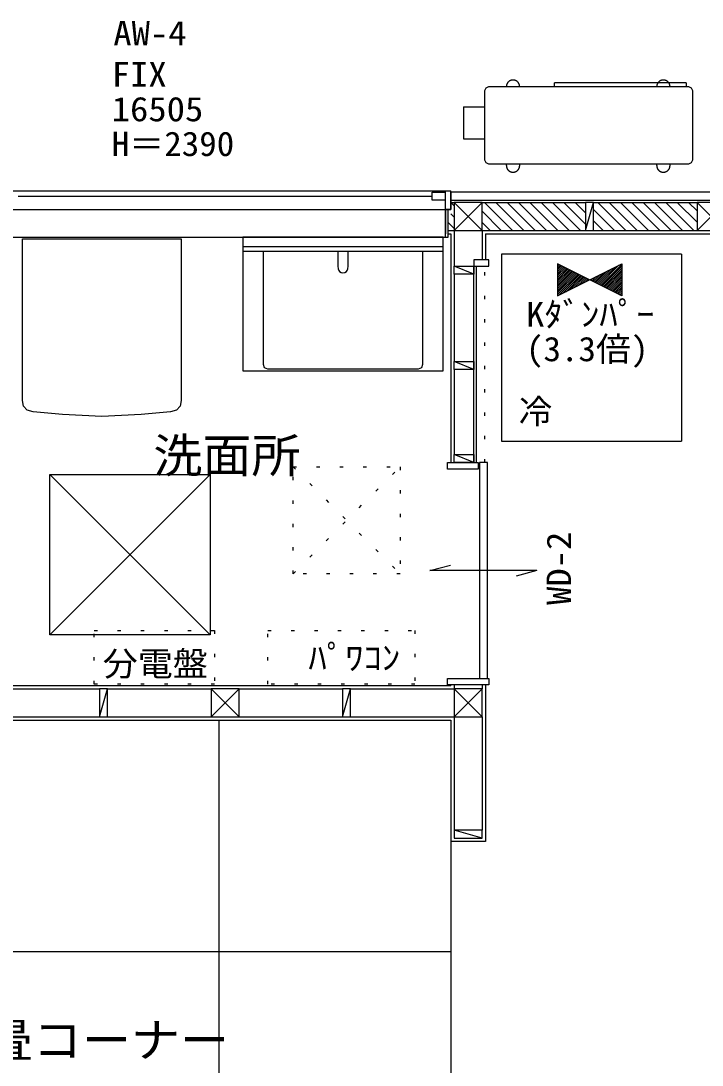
# Model space of a CAD drawing. Units: millimetres at full size, sheet at 1:50. Extents: x -8065 to 1202, y -4689 to 4303.
# Drawn here: x -5139 to -2588, y 297 to 4206 of the extents above; entities that cross this region are included whole.
import ezdxf
from ezdxf.enums import TextEntityAlignment as Align

# ---------------------------------------------------------------- set-up
doc = ezdxf.new("R2010")
doc.units = ezdxf.units.MM
doc.header["$LTSCALE"] = 50
doc.linetypes.add('DOTTED', pattern=[1.75, 0.25, -1.5])
for name, color, linetype, lineweight in [('0-2_柱', 3, 'Continuous', 20), ('0-3_仕上', 3, 'Continuous', 20), ('0-4_下地', 2, 'Continuous', 5), ('0-5_建具', 3, 'Continuous', 20), ('0-6_住設', 2, 'Continuous', 5), ('0-8_造作', 4, 'Continuous', 5), ('0-A_文字', 2, 'Continuous', 5), ('0-B_ハッチ', 1, 'Continuous', 9), ('0-D_ﾚｲﾔ 14', 2, 'Continuous', 5), ('0-E_ﾚｲﾔ 15', 4, 'Continuous', 5), ('0-F_補助線', 4, 'Continuous', 5)]:
    doc.layers.add(name, color=color, linetype=linetype, lineweight=lineweight)
doc.layers.add('0-9_寸法', color=5, linetype='Continuous')
doc.styles.add('ＭＳ ゴシック', font='')
doc.styles.get('ＭＳ ゴシック').set_extended_font_data('MS Gothic')

msp = doc.modelspace()

# ---------------------------------------------------------------- linework, layer by layer
at = {"layer": '0-2_柱'}
for points in [[(-3517.14, 3526.13), (-3517.14, 3421.13), (-3412.14, 3421.13), (-3412.14, 3526.13)], [(-2607.14, 3526.13), (-2607.14, 3421.13), (-2502.14, 3421.13), (-2502.14, 3526.13)], [(-4427.14, 1706.13), (-4427.14, 1601.13), (-4322.14, 1601.13), (-4322.14, 1706.13)], [(-3517.14, 1706.13), (-3517.14, 1601.13), (-3412.14, 1601.13), (-3412.14, 1706.13)]]:
    msp.add_lwpolyline(points, close=True, dxfattribs=at)
at = {"layer": '0-3_仕上'}
for p, q in [((-3529.64, 3566.13), (-3464.64, 3566.13)), ((-3464.64, 3566.13), (-2554.64, 3566.13)), ((-3539.64, 3408.63), (-3529.64, 3408.63)), ((-3529.64, 3408.63), (-3529.64, 2552.13)), ((-3399.64, 3408.63), (-3399.64, 3311.73)), ((-3399.64, 3408.63), (-2554.64, 3408.63)), ((-3529.64, 1744.73), (-3529.64, 1744.63)), ((-3529.64, 1720.63), (-3529.64, 1718.63)), ((-3399.64, 1720.63), (-3399.64, 1653.63)), ((-5219.64, 1718.63), (-4374.64, 1718.63)), ((-4374.64, 1718.63), (-3529.64, 1718.63)), ((-3399.64, 1653.63), (-3399.64, 1133.63)), ((-5284.64, 1588.63), (-4374.64, 1588.63)), ((-4374.64, 1588.63), (-3529.64, 1588.63)), ((-3529.64, 1588.63), (-3529.64, 1133.63)), ((-3399.64, 1133.63), (-3529.64, 1133.63))]:
    msp.add_line(p, q, dxfattribs=at)
at = {"layer": '0-4_下地'}
for p, q in [((-3529.64, 3535.13), (-3464.64, 3535.13)), ((-3529.64, 3526.13), (-3517.14, 3526.13)), ((-3464.64, 3535.13), (-2554.64, 3535.13)), ((-3412.14, 3526.13), (-3024.64, 3526.13)), ((-2994.64, 3526.13), (-2607.14, 3526.13)), ((-3539.64, 3421.13), (-3517.14, 3421.13)), ((-3517.14, 3421.13), (-3517.14, 3287.63)), ((-3412.14, 3421.13), (-3412.14, 3311.73)), ((-3412.14, 3421.13), (-3024.64, 3421.13)), ((-2994.64, 3421.13), (-2607.14, 3421.13)), ((-3517.14, 3257.63), (-3517.14, 2930.38)), ((-3517.14, 2900.38), (-3517.14, 2582.13)), ((-3517.14, 1744.73), (-3517.14, 1744.63)), ((-3517.14, 1720.63), (-3517.14, 1706.13)), ((-3412.14, 1720.63), (-3412.14, 1706.13)), ((-5232.14, 1706.13), (-4844.64, 1706.13)), ((-4814.64, 1706.13), (-4427.14, 1706.13)), ((-4322.14, 1706.13), (-3934.64, 1706.13)), ((-3904.64, 1706.13), (-3517.14, 1706.13)), ((-5232.14, 1601.13), (-4844.64, 1601.13)), ((-4814.64, 1601.13), (-4427.14, 1601.13)), ((-4322.14, 1601.13), (-3934.64, 1601.13)), ((-3904.64, 1601.13), (-3517.14, 1601.13)), ((-3517.14, 1601.13), (-3517.14, 1176.13)), ((-3412.14, 1601.13), (-3412.14, 1176.13))]:
    msp.add_line(p, q, dxfattribs=at)
at = {"layer": '0-4_下地', "color": 3, "lineweight": 20}
for points in [[(-3024.64, 3526.13), (-3024.64, 3421.13), (-2994.64, 3421.13), (-2994.64, 3526.13)], [(-4844.64, 1706.13), (-4844.64, 1601.13), (-4814.64, 1601.13), (-4814.64, 1706.13)], [(-3934.64, 1706.13), (-3934.64, 1601.13), (-3904.64, 1601.13), (-3904.64, 1706.13)], [(-3517.14, 1146.13), (-3412.14, 1146.13), (-3412.14, 1176.13), (-3517.14, 1176.13)]]:
    msp.add_lwpolyline(points, close=True, dxfattribs=at)
at = {"layer": '0-5_建具', "color": 2, "lineweight": 5}
for p, q in [((-5199.64, 3569.13), (-3549.64, 3569.13)), ((-3529.64, 3566.13), (-3529.64, 3557.13)), ((-5199.64, 3499.13), (-3549.64, 3499.13)), ((-5209.64, 3396.63), (-3539.64, 3396.63)), ((-3443.64, 2552.13), (-3443.64, 3287.63))]:
    msp.add_line(p, q, dxfattribs=at)
at = {"layer": '0-5_建具'}
for p, q in [((-3599.64, 3564.13), (-3549.64, 3564.13)), ((-3549.64, 3569.13), (-3529.64, 3569.13)), ((-3549.64, 3396.63), (-3549.64, 3569.13)), ((-3529.64, 3499.13), (-3529.64, 3569.13)), ((-3529.64, 3566.13), (-3529.64, 3499.13)), ((-5149.64, 3549.13), (-3599.64, 3549.13)), ((-3549.64, 3499.13), (-3529.64, 3499.13)), ((-3529.64, 3499.13), (-3549.64, 3499.13)), ((-3549.64, 3499.13), (-3549.64, 3408.63)), ((-3517.14, 3257.63), (-3517.14, 3287.63)), ((-3517.14, 3287.63), (-3443.64, 3287.63)), ((-3443.64, 3287.63), (-3443.64, 3257.63)), ((-3433.64, 2552.13), (-3433.64, 3287.63)), ((-3387.64, 3287.63), (-3387.64, 3311.63)), ((-3443.64, 3257.63), (-3517.14, 3257.63)), ((-3517.14, 2900.38), (-3517.14, 2930.38)), ((-3517.14, 2930.38), (-3443.64, 2930.38)), ((-3443.64, 2900.38), (-3517.14, 2900.38)), ((-3443.64, 2930.38), (-3443.64, 2900.38)), ((-3541.64, 2528.13), (-3541.64, 2552.13)), ((-3541.64, 2552.13), (-3427.64, 2552.13)), ((-3392.64, 2552.13), (-3422.64, 2552.13)), ((-3422.64, 2552.13), (-3422.64, 1744.63)), ((-3392.64, 1744.63), (-3392.64, 2552.13)), ((-3541.64, 1720.63), (-3541.64, 1744.63)), ((-3387.64, 1720.63), (-3541.64, 1720.63))]:
    msp.add_line(p, q, dxfattribs=at)
at = {"layer": '0-5_建具', "color": 4, "lineweight": 5}
for p, q in [((-3443.64, 3257.63), (-3517.14, 3287.63)), ((-3443.64, 2900.38), (-3517.14, 2930.38)), ((-3443.64, 2552.13), (-3517.14, 2582.13))]:
    msp.add_line(p, q, dxfattribs=at)
at = {"layer": '0-5_建具', "linetype": 'DOTTED'}
msp.add_line((-3402.64, 2552.13), (-3402.64, 3287.63), dxfattribs=at)
at = {"layer": '0-5_建具', "color": 5, "lineweight": 13}
for p, q in [((-3607.64, 2148.38), (-3530.37, 2169.08)), ((-3207.64, 2148.38), (-3607.64, 2148.38)), ((-3207.64, 2148.38), (-3284.92, 2127.67))]:
    msp.add_line(p, q, dxfattribs=at)
at = {"layer": '0-5_建具'}
for points in [[(-3549.64, 3534.13), (-3599.64, 3534.13), (-3599.64, 3564.13)], [(-3549.64, 3396.63), (-3539.64, 3396.63), (-3539.64, 3499.13)], [(-3387.64, 3311.63), (-3443.64, 3311.63), (-3443.64, 3287.63), (-3387.64, 3287.63)], [(-3443.64, 2552.13), (-3517.14, 2552.13), (-3517.14, 2582.13)], [(-3517.14, 2582.13), (-3443.64, 2582.13), (-3443.64, 2552.13)], [(-3427.64, 2552.13), (-3427.64, 2528.13), (-3541.64, 2528.13)], [(-3541.64, 1744.63), (-3387.64, 1744.63), (-3387.64, 1720.63)]]:
    msp.add_lwpolyline(points, dxfattribs=at)
at = {"layer": '0-6_住設'}
for p, q in [((-4308.22, 3360.8), (-3558.22, 3360.8)), ((-4308.22, 3343.63), (-3558.22, 3343.63)), ((-2665.09, 3331.97), (-2665.09, 2631.97)), ((-3340.09, 2631.97), (-2665.09, 2631.97))]:
    msp.add_line(p, q, dxfattribs=at)
for points in [[(-5133.71, 3390.01), (-4538.71, 3390.01), (-4538.71, 2785.01), (-4542.71, 2763.01), (-4556.71, 2749.01), (-4578.71, 2742.01), (-4688.71, 2732.01), (-4835.71, 2725.01), (-4983.71, 2732.01), (-5093.71, 2742.01), (-5115.71, 2749.01), (-5129.71, 2763.01), (-5133.71, 2785.01)], [(-3558.22, 3396.13), (-4308.22, 3396.13), (-4308.22, 2896.13), (-3558.22, 2896.13)]]:
    msp.add_lwpolyline(points, close=True, dxfattribs=at)
for points in [[(-4232.05, 3343.63), (-4232.05, 2921.09), (-4228.71, 2908.42), (-4215.75, 2903.35), (-3650.68, 2903.35), (-3637.72, 2908.42), (-3634.38, 2921.09), (-3634.38, 3343.63)], [(-3952.35, 3343.63), (-3952.35, 3287.67), (-3951.38, 3277.77), (-3948.7, 3271.75), (-3945.95, 3267.87), (-3940.33, 3263.76), (-3933.22, 3262.28), (-3926.11, 3263.76), (-3920.48, 3267.87), (-3917.73, 3271.75), (-3915.05, 3277.77), (-3914.08, 3287.67), (-3914.08, 3343.63)], [(-2665.09, 3331.97), (-3340.09, 3331.97), (-3340.09, 2631.97)]]:
    msp.add_lwpolyline(points, dxfattribs=at)
at = {"layer": '0-6_住設', "color": 5, "linetype": 'DOTTED', "lineweight": 13}
for points in [[(-4864.64, 1923.63), (-4414.64, 1923.63), (-4414.64, 1723.63), (-4864.64, 1723.63)], [(-4214.64, 1923.63), (-3664.64, 1923.63), (-3664.64, 1723.63), (-4214.64, 1723.63)]]:
    msp.add_lwpolyline(points, close=True, dxfattribs=at)
at = {"layer": '0-8_造作'}
for p, q in [((-3529.64, 3525.62), (-3517.14, 3513.12)), ((-3402.87, 3526.13), (-3297.87, 3421.13)), ((-3360.44, 3526.13), (-3255.44, 3421.13)), ((-3318.02, 3526.13), (-3213.02, 3421.13)), ((-3275.59, 3526.13), (-3170.59, 3421.13)), ((-3233.16, 3526.13), (-3128.16, 3421.13)), ((-3190.74, 3526.13), (-3085.74, 3421.13)), ((-3148.31, 3526.13), (-3043.31, 3421.13)), ((-3105.88, 3526.13), (-3024.64, 3444.89)), ((-3063.46, 3526.13), (-3024.64, 3487.31)), ((-2978.6, 3526.13), (-2873.6, 3421.13)), ((-2936.18, 3526.13), (-2831.18, 3421.13)), ((-2893.75, 3526.13), (-2788.75, 3421.13)), ((-2851.33, 3526.13), (-2746.33, 3421.13)), ((-2808.9, 3526.13), (-2703.9, 3421.13)), ((-2766.47, 3526.13), (-2661.47, 3421.13)), ((-2724.05, 3526.13), (-2619.05, 3421.13)), ((-2681.62, 3526.13), (-2607.14, 3451.65)), ((-2639.19, 3526.13), (-2607.14, 3494.08)), ((-3529.64, 3483.2), (-3517.14, 3470.7)), ((-3412.14, 3492.98), (-3340.29, 3421.13)), ((-2994.64, 3499.74), (-2916.03, 3421.13)), ((-3539.64, 3450.77), (-3517.14, 3428.27)), ((-3412.14, 3450.55), (-3382.72, 3421.13)), ((-2994.64, 3457.31), (-2958.46, 3421.13)), ((-3539.64, 3421.13), (-3517.14, 3421.13)), ((-3412.14, 3421.13), (-3024.64, 3421.13)), ((-2994.64, 3421.13), (-2607.14, 3421.13))]:
    msp.add_line(p, q, dxfattribs=at)
at = {"layer": '0-A_文字'}
for p, q in [((-3123.84, 3293.23), (-3129.64, 3287.43)), ((-3119.13, 3290.87), (-3129.64, 3280.36)), ((-3114.41, 3288.51), (-3129.64, 3273.29)), ((-3109.7, 3286.16), (-3129.64, 3266.22)), ((-3104.99, 3283.8), (-3129.64, 3259.14)), ((-2913.83, 3284.03), (-2977.71, 3220.16)), ((-2899.69, 3291.1), (-2972.99, 3217.8)), ((-2968.28, 3215.45), (-2889.64, 3294.08)), ((-2963.56, 3213.09), (-2889.64, 3287.01)), ((-3100.27, 3281.44), (-3129.64, 3252.07)), ((-3095.56, 3279.09), (-3129.64, 3245)), ((-3090.84, 3276.73), (-3129.64, 3237.93)), ((-3086.13, 3274.37), (-3129.64, 3230.86)), ((-3081.42, 3272.02), (-3129.64, 3223.79)), ((-3076.7, 3269.66), (-3129.64, 3216.72)), ((-3071.99, 3267.3), (-3129.64, 3209.65)), ((-3067.27, 3264.94), (-3129.64, 3202.58)), ((-3062.56, 3262.59), (-3129.64, 3195.5)), ((-3057.84, 3260.23), (-3129.64, 3188.43)), ((-3053.13, 3257.87), (-3129.64, 3181.36)), ((-3125.97, 3177.97), (-3048.42, 3255.52)), ((-3111.82, 3185.04), (-3043.7, 3253.16)), ((-3097.68, 3192.11), (-3038.99, 3250.8)), ((-3083.54, 3199.18), (-3034.27, 3248.45)), ((-3069.4, 3206.25), (-3029.56, 3246.09)), ((-2984.55, 3248.68), (-3001.28, 3231.95)), ((-2970.4, 3255.75), (-2996.56, 3229.59)), ((-2956.26, 3262.82), (-2991.85, 3227.23)), ((-2942.12, 3269.89), (-2987.13, 3224.88)), ((-2927.98, 3276.96), (-2982.42, 3222.52)), ((-2958.85, 3210.73), (-2889.64, 3279.94)), ((-2954.14, 3208.38), (-2889.64, 3272.87)), ((-2949.42, 3206.02), (-2889.64, 3265.8)), ((-2944.71, 3203.66), (-2889.64, 3258.73)), ((-2939.99, 3201.3), (-2889.64, 3251.66)), ((-2935.28, 3198.95), (-2889.64, 3244.59)), ((-3055.26, 3213.32), (-3024.85, 3243.73)), ((-3041.11, 3220.39), (-3020.13, 3241.37)), ((-3026.97, 3227.46), (-3015.42, 3239.02)), ((-2998.69, 3241.61), (-3005.99, 3234.3)), ((-2930.57, 3196.59), (-2889.64, 3237.51)), ((-2925.85, 3194.23), (-2889.64, 3230.44)), ((-2921.14, 3191.88), (-2889.64, 3223.37)), ((-2916.42, 3189.52), (-2889.64, 3216.3)), ((-2911.71, 3187.16), (-2889.64, 3209.23)), ((-2907, 3184.81), (-2889.64, 3202.16)), ((-2902.28, 3182.45), (-2889.64, 3195.09)), ((-2897.57, 3180.09), (-2889.64, 3188.02)), ((-5030.48, 2507.8), (-4430.48, 1907.8)), ((-5030.48, 1907.8), (-4430.48, 2507.8))]:
    msp.add_line(p, q, dxfattribs=at)
at = {"layer": '0-A_文字', "linetype": 'DOTTED'}
for p, q in [((-4119.64, 2536.13), (-3719.64, 2136.13)), ((-4119.64, 2136.13), (-3719.64, 2536.13))]:
    msp.add_line(p, q, dxfattribs=at)
at = {"layer": '0-A_文字'}
for points in [[(-3129.64, 3296.13), (-3129.64, 3176.13), (-2889.64, 3296.13), (-2889.64, 3176.13)], [(-5030.48, 2507.8), (-4430.48, 2507.8), (-4430.48, 1907.8), (-5030.48, 1907.8)]]:
    msp.add_lwpolyline(points, close=True, dxfattribs=at)
at = {"layer": '0-A_文字', "linetype": 'DOTTED'}
msp.add_lwpolyline([(-4119.64, 2536.13), (-3719.64, 2536.13), (-3719.64, 2136.13), (-4119.64, 2136.13)], close=True, dxfattribs=at)
at = {"layer": '0-B_ハッチ'}
for p, q in [((-3024.64, 3421.13), (-2994.64, 3526.13)), ((-4844.64, 1601.13), (-4814.64, 1706.13)), ((-3934.64, 1601.13), (-3904.64, 1706.13)), ((-3412.14, 1146.13), (-3517.14, 1176.13))]:
    msp.add_line(p, q, dxfattribs=at)
at = {"layer": '0-D_ﾚｲﾔ 14'}
for p, q in [((-2638.55, 3959.13), (-3388.55, 3959.13)), ((-3296.19, 3984.13), (-3296.91, 3984.13)), ((-2648.55, 3974.13), (-3141.55, 3974.13)), ((-3141.55, 3959.13), (-3141.55, 3974.13)), ((-2648.55, 3974.13), (-2648.55, 3959.13)), ((-3481.55, 3884.13), (-3481.55, 3764.13)), ((-3481.55, 3884.13), (-3403.55, 3884.13)), ((-3481.55, 3764.13), (-3403.55, 3764.13)), ((-3321.55, 3664.13), (-3321.55, 3670.13)), ((-3296.91, 3639.13), (-3296.19, 3639.13)), ((-3271.56, 3663.41), (-3271.56, 3670.13)), ((-2758.55, 3664.13), (-2758.55, 3670.13)), ((-2708.56, 3663.41), (-2708.56, 3670.13))]:
    msp.add_line(p, q, dxfattribs=at)
for points in [[(-3388.55, 3959.13), (-3398.55, 3954.13), (-3403.55, 3944.13)], [(-3319.25, 3969.6), (-3319.54, 3968.95), (-3319.82, 3968.28), (-3320.07, 3967.6), (-3320.3, 3966.92), (-3320.52, 3966.24), (-3320.71, 3965.54), (-3320.89, 3964.84), (-3321.04, 3964.14), (-3321.18, 3963.43), (-3321.29, 3962.72), (-3321.38, 3962), (-3321.46, 3961.29), (-3321.51, 3960.57), (-3321.54, 3959.85), (-3321.55, 3959.13)], [(-3296.91, 3984.13), (-3297.63, 3984.11), (-3298.35, 3984.06), (-3299.07, 3984), (-3299.78, 3983.92), (-3300.5, 3983.82), (-3301.21, 3983.69), (-3301.91, 3983.55), (-3302.61, 3983.38), (-3303.31, 3983.2), (-3304, 3982.99), (-3304.69, 3982.77), (-3305.36, 3982.52), (-3306.03, 3982.26), (-3306.7, 3981.98), (-3307.35, 3981.68), (-3308, 3981.35), (-3308.63, 3981.02), (-3309.26, 3980.66), (-3309.87, 3980.28), (-3310.48, 3979.89), (-3311.07, 3979.48), (-3311.65, 3979.05), (-3312.22, 3978.61), (-3312.77, 3978.15), (-3313.31, 3977.68), (-3313.84, 3977.18), (-3314.36, 3976.68), (-3314.85, 3976.16), (-3315.34, 3975.62), (-3315.8, 3975.08), (-3316.26, 3974.51), (-3316.69, 3973.94), (-3317.11, 3973.35), (-3317.51, 3972.75), (-3317.9, 3972.15), (-3318.26, 3971.52), (-3318.61, 3970.89), (-3318.94, 3970.25), (-3319.25, 3969.6)], [(-3285.75, 3981.68), (-3286.4, 3981.98), (-3287.07, 3982.26), (-3287.74, 3982.52), (-3288.42, 3982.77), (-3289.1, 3982.99), (-3289.79, 3983.2), (-3290.49, 3983.38), (-3291.19, 3983.55), (-3291.89, 3983.69), (-3292.6, 3983.82), (-3293.32, 3983.92), (-3294.03, 3984), (-3294.75, 3984.06), (-3295.47, 3984.11), (-3296.19, 3984.13)], [(-3271.55, 3959.13), (-3271.56, 3959.85), (-3271.59, 3960.57), (-3271.64, 3961.29), (-3271.72, 3962), (-3271.81, 3962.72), (-3271.92, 3963.43), (-3272.06, 3964.14), (-3272.21, 3964.84), (-3272.39, 3965.54), (-3272.58, 3966.24), (-3272.8, 3966.92), (-3273.03, 3967.6), (-3273.29, 3968.28), (-3273.56, 3968.95), (-3273.85, 3969.6), (-3274.16, 3970.25), (-3274.49, 3970.89), (-3274.84, 3971.52), (-3275.21, 3972.15), (-3275.59, 3972.75), (-3275.99, 3973.35), (-3276.41, 3973.94), (-3276.85, 3974.51), (-3277.3, 3975.08), (-3277.76, 3975.62), (-3278.25, 3976.16), (-3278.75, 3976.68), (-3279.26, 3977.18), (-3279.79, 3977.68), (-3280.33, 3978.15), (-3280.88, 3978.61), (-3281.45, 3979.05), (-3282.03, 3979.48), (-3282.62, 3979.89), (-3283.23, 3980.28), (-3283.84, 3980.66), (-3284.47, 3981.02), (-3285.1, 3981.35), (-3285.75, 3981.68)], [(-2756.25, 3969.6), (-2756.54, 3968.95), (-2756.82, 3968.28), (-2757.07, 3967.6), (-2757.3, 3966.92), (-2757.52, 3966.24), (-2757.71, 3965.54), (-2757.89, 3964.84), (-2758.04, 3964.14), (-2758.18, 3963.43), (-2758.29, 3962.72), (-2758.38, 3962), (-2758.46, 3961.29), (-2758.51, 3960.57), (-2758.54, 3959.85), (-2758.55, 3959.13)], [(-2733.91, 3984.13), (-2734.63, 3984.11), (-2735.35, 3984.06), (-2736.07, 3984), (-2736.78, 3983.92), (-2737.5, 3983.82), (-2738.21, 3983.69), (-2738.91, 3983.55), (-2739.61, 3983.38), (-2740.31, 3983.2), (-2741, 3982.99), (-2741.69, 3982.77), (-2742.36, 3982.52), (-2743.03, 3982.26), (-2743.7, 3981.98), (-2744.35, 3981.68), (-2745, 3981.35), (-2745.63, 3981.02), (-2746.26, 3980.66), (-2746.87, 3980.28), (-2747.48, 3979.89), (-2748.07, 3979.48), (-2748.65, 3979.05), (-2749.22, 3978.61), (-2749.77, 3978.15), (-2750.31, 3977.68), (-2750.84, 3977.18), (-2751.36, 3976.68), (-2751.85, 3976.16), (-2752.34, 3975.62), (-2752.8, 3975.08), (-2753.26, 3974.51), (-2753.69, 3973.94), (-2754.11, 3973.35), (-2754.51, 3972.75), (-2754.9, 3972.15), (-2755.26, 3971.52), (-2755.61, 3970.89), (-2755.94, 3970.25), (-2756.25, 3969.6)], [(-2722.75, 3981.68), (-2723.4, 3981.98), (-2724.07, 3982.26), (-2724.74, 3982.52), (-2725.42, 3982.77), (-2726.1, 3982.99), (-2726.79, 3983.2), (-2727.49, 3983.38), (-2728.19, 3983.55), (-2728.89, 3983.69), (-2729.6, 3983.82), (-2730.32, 3983.92), (-2731.03, 3984), (-2731.75, 3984.06), (-2732.47, 3984.11), (-2733.19, 3984.13), (-2733.91, 3984.13)], [(-2708.55, 3959.13), (-2708.56, 3959.85), (-2708.59, 3960.57), (-2708.64, 3961.29), (-2708.72, 3962), (-2708.81, 3962.72), (-2708.92, 3963.43), (-2709.06, 3964.14), (-2709.21, 3964.84), (-2709.39, 3965.54), (-2709.58, 3966.24), (-2709.8, 3966.92), (-2710.03, 3967.6), (-2710.29, 3968.28), (-2710.56, 3968.95), (-2710.85, 3969.6), (-2711.16, 3970.25), (-2711.49, 3970.89), (-2711.84, 3971.52), (-2712.21, 3972.15), (-2712.59, 3972.75), (-2712.99, 3973.35), (-2713.41, 3973.94), (-2713.85, 3974.51), (-2714.3, 3975.08), (-2714.76, 3975.62), (-2715.25, 3976.16), (-2715.75, 3976.68), (-2716.26, 3977.18), (-2716.79, 3977.68), (-2717.33, 3978.15), (-2717.88, 3978.61), (-2718.45, 3979.05), (-2719.03, 3979.48), (-2719.62, 3979.89), (-2720.23, 3980.28), (-2720.84, 3980.66), (-2721.47, 3981.02), (-2722.1, 3981.35), (-2722.75, 3981.68)], [(-2638.55, 3670.13), (-2628.55, 3675.13), (-2623.55, 3685.13), (-2623.55, 3944.13), (-2628.55, 3954.13), (-2638.55, 3959.13)], [(-3403.55, 3944.13), (-3403.55, 3685.13), (-3398.55, 3675.13), (-3388.55, 3670.13), (-2638.55, 3670.13)], [(-3321.55, 3664.13), (-3321.54, 3663.41), (-3321.51, 3662.69), (-3321.46, 3661.97), (-3321.38, 3661.25), (-3321.29, 3660.54), (-3321.18, 3659.83), (-3321.04, 3659.12), (-3320.89, 3658.42), (-3320.71, 3657.72), (-3320.52, 3657.02), (-3320.3, 3656.34), (-3320.07, 3655.65), (-3319.82, 3654.98), (-3319.54, 3654.31), (-3319.25, 3653.65), (-3318.94, 3653), (-3318.61, 3652.36), (-3318.26, 3651.73), (-3317.9, 3651.11), (-3317.51, 3650.5), (-3317.11, 3649.9), (-3316.69, 3649.32), (-3316.26, 3648.74), (-3315.8, 3648.18), (-3315.34, 3647.63), (-3314.85, 3647.1), (-3314.36, 3646.58), (-3313.84, 3646.07), (-3313.31, 3645.58), (-3312.77, 3645.11), (-3312.22, 3644.65), (-3311.65, 3644.2), (-3311.07, 3643.78), (-3310.48, 3643.37), (-3309.87, 3642.97), (-3309.26, 3642.6), (-3308.63, 3642.24), (-3308, 3641.9), (-3307.35, 3641.58)], [(-3307.35, 3641.58), (-3306.7, 3641.28), (-3306.03, 3641), (-3305.36, 3640.73), (-3304.69, 3640.49), (-3304, 3640.27), (-3303.31, 3640.06), (-3302.61, 3639.88), (-3301.91, 3639.71), (-3301.21, 3639.57), (-3300.5, 3639.44), (-3299.78, 3639.34), (-3299.07, 3639.26), (-3298.35, 3639.19), (-3297.63, 3639.15), (-3296.91, 3639.13)], [(-3296.19, 3639.13), (-3295.47, 3639.15), (-3294.75, 3639.19), (-3294.03, 3639.26), (-3293.32, 3639.34), (-3292.6, 3639.44), (-3291.89, 3639.57), (-3291.19, 3639.71), (-3290.49, 3639.88), (-3289.79, 3640.06), (-3289.1, 3640.27), (-3288.42, 3640.49), (-3287.74, 3640.73), (-3287.07, 3641), (-3286.4, 3641.28), (-3285.75, 3641.58), (-3285.1, 3641.9), (-3284.47, 3642.24), (-3283.84, 3642.6), (-3283.23, 3642.97), (-3282.62, 3643.37), (-3282.03, 3643.78), (-3281.45, 3644.2), (-3280.88, 3644.65), (-3280.33, 3645.11), (-3279.79, 3645.58), (-3279.26, 3646.07), (-3278.75, 3646.58), (-3278.25, 3647.1), (-3277.76, 3647.63), (-3277.3, 3648.18), (-3276.85, 3648.74), (-3276.41, 3649.32), (-3275.99, 3649.9), (-3275.59, 3650.5), (-3275.21, 3651.11), (-3274.84, 3651.73), (-3274.49, 3652.36), (-3274.16, 3653), (-3273.85, 3653.65)], [(-3273.85, 3653.65), (-3273.56, 3654.31), (-3273.29, 3654.98), (-3273.03, 3655.65), (-3272.8, 3656.34), (-3272.58, 3657.02), (-3272.39, 3657.72), (-3272.21, 3658.42), (-3272.06, 3659.12), (-3271.92, 3659.83), (-3271.81, 3660.54), (-3271.72, 3661.25), (-3271.64, 3661.97), (-3271.59, 3662.69), (-3271.56, 3663.41), (-3271.55, 3664.13)], [(-2758.55, 3664.13), (-2758.54, 3663.41), (-2758.51, 3662.69), (-2758.46, 3661.97), (-2758.38, 3661.25), (-2758.29, 3660.54), (-2758.18, 3659.83), (-2758.04, 3659.12), (-2757.89, 3658.42), (-2757.71, 3657.72), (-2757.52, 3657.02), (-2757.3, 3656.34), (-2757.07, 3655.65), (-2756.82, 3654.98), (-2756.54, 3654.31), (-2756.25, 3653.65), (-2755.94, 3653), (-2755.61, 3652.36), (-2755.26, 3651.73), (-2754.9, 3651.11), (-2754.51, 3650.5), (-2754.11, 3649.9), (-2753.69, 3649.32), (-2753.26, 3648.74), (-2752.8, 3648.18), (-2752.34, 3647.63), (-2751.85, 3647.1), (-2751.36, 3646.58), (-2750.84, 3646.07), (-2750.31, 3645.58), (-2749.77, 3645.11), (-2749.22, 3644.65), (-2748.65, 3644.2), (-2748.07, 3643.78), (-2747.48, 3643.37), (-2746.87, 3642.97), (-2746.26, 3642.6), (-2745.63, 3642.24), (-2745, 3641.9), (-2744.35, 3641.58)], [(-2744.35, 3641.58), (-2743.7, 3641.28), (-2743.03, 3641), (-2742.36, 3640.73), (-2741.69, 3640.49), (-2741, 3640.27), (-2740.31, 3640.06), (-2739.61, 3639.88), (-2738.91, 3639.71), (-2738.21, 3639.57), (-2737.5, 3639.44), (-2736.78, 3639.34), (-2736.07, 3639.26), (-2735.35, 3639.19), (-2734.63, 3639.15), (-2733.91, 3639.13), (-2733.19, 3639.13)], [(-2733.19, 3639.13), (-2732.47, 3639.15), (-2731.75, 3639.19), (-2731.03, 3639.26), (-2730.32, 3639.34), (-2729.6, 3639.44), (-2728.89, 3639.57), (-2728.19, 3639.71), (-2727.49, 3639.88), (-2726.79, 3640.06), (-2726.1, 3640.27), (-2725.42, 3640.49), (-2724.74, 3640.73), (-2724.07, 3641), (-2723.4, 3641.28), (-2722.75, 3641.58), (-2722.1, 3641.9), (-2721.47, 3642.24), (-2720.84, 3642.6), (-2720.23, 3642.97), (-2719.62, 3643.37), (-2719.03, 3643.78), (-2718.45, 3644.2), (-2717.88, 3644.65), (-2717.33, 3645.11), (-2716.79, 3645.58), (-2716.26, 3646.07), (-2715.75, 3646.58), (-2715.25, 3647.1), (-2714.76, 3647.63), (-2714.3, 3648.18), (-2713.85, 3648.74), (-2713.41, 3649.32), (-2712.99, 3649.9), (-2712.59, 3650.5), (-2712.21, 3651.11), (-2711.84, 3651.73), (-2711.49, 3652.36), (-2711.16, 3653), (-2710.85, 3653.65)], [(-2710.85, 3653.65), (-2710.56, 3654.31), (-2710.29, 3654.98), (-2710.03, 3655.65), (-2709.8, 3656.34), (-2709.58, 3657.02), (-2709.39, 3657.72), (-2709.21, 3658.42), (-2709.06, 3659.12), (-2708.92, 3659.83), (-2708.81, 3660.54), (-2708.72, 3661.25), (-2708.64, 3661.97), (-2708.59, 3662.69), (-2708.56, 3663.41), (-2708.55, 3664.13)]]:
    msp.add_lwpolyline(points, dxfattribs=at)
at = {"layer": '0-E_ﾚｲﾔ 15'}
for p, q in [((-4396.31, 721.96), (-4396.31, 1588.63)), ((-3529.64, 1133.63), (-3529.64, 721.96)), ((-5262.98, 721.96), (-4396.31, 721.96)), ((-4396.31, -144.7), (-4396.31, 721.96))]:
    msp.add_line(p, q, dxfattribs=at)
msp.add_lwpolyline([(-4396.31, 721.96), (-3529.64, 721.96), (-3529.64, -144.7)], dxfattribs=at)
at = {"layer": '0-F_補助線'}
for p, q in [((-3517.14, 3526.13), (-3412.14, 3421.13)), ((-3412.14, 3526.13), (-3517.14, 3421.13)), ((-2607.14, 3526.13), (-2502.14, 3421.13)), ((-2502.14, 3526.13), (-2607.14, 3421.13)), ((-4427.14, 1706.13), (-4322.14, 1601.13)), ((-4322.14, 1706.13), (-4427.14, 1601.13)), ((-3517.14, 1706.13), (-3412.14, 1601.13)), ((-3412.14, 1706.13), (-3517.14, 1601.13))]:
    msp.add_line(p, q, dxfattribs=at)

# ---------------------------------------------------------------- texts
at = {"layer": '0-9_寸法', "style": 'ＭＳ ゴシック'}
for s, height, width, p in [('AW-4', 91.64, 1.1, (-4793.24, 4086.45)), ('FIX', 91.64, 1.1, (-4799.13, 3932.27)), ('16505', 91.64, 1.1, (-4799.13, 3802.27)), ('H＝2390', 91.64, 1.05, (-4799.13, 3672.27)), ('Kﾀﾞﾝﾊﾟｰ', 91.64, 1.1, (-3247.89, 3034.22)), ('(3.3倍)', 91.64, 1.05, (-3247.89, 2904.22)), ('洗面所', 128.3, 1.05, (-4643.39, 2476.13)), ('ﾊﾟﾜｺﾝ', 91.64, 1.1, (-4062.6, 1748.83)), ('分電盤', 91.64, 1.05, (-4832.85, 1726.35)), ('畳コーナー', 128.3, 1.05, (-5278.39, 288.63))]:
    msp.add_text(s, height=height, dxfattribs=dict(at, width=width)).set_placement(p, align=Align.BOTTOM_LEFT)
msp.add_text('冷', height=91.64, dxfattribs=at).set_placement((-3274.79, 2670.51), align=Align.BOTTOM_LEFT)
at = {"layer": '0-9_寸法', "style": 'ＭＳ ゴシック', "width": 1.1}
msp.add_text('WD-2', height=91.64, rotation=90, dxfattribs=at).set_placement((-3051.73, 2019.55), align=Align.BOTTOM_LEFT)

doc.saveas('drawing.dxf')
